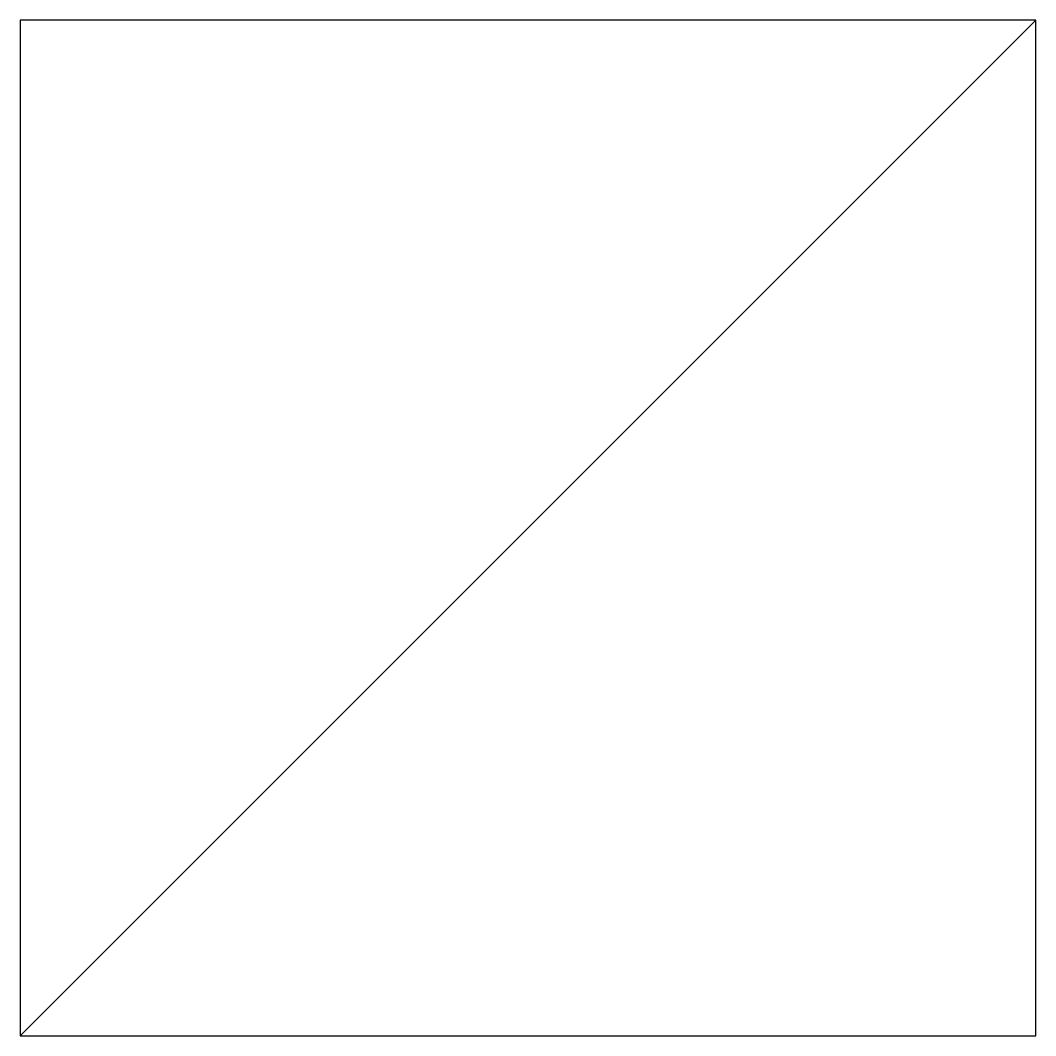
# Model space of a CAD drawing. Header units: metres. Extents: x -1.12 to 1.12, y 0 to 2.25.
import ezdxf

# ---------------------------------------------------------------- set-up
doc = ezdxf.new("R2010")
doc.units = ezdxf.units.M
doc.layers.get('0').update_dxf_attribs({"color": 150})

msp = doc.modelspace()

# ---------------------------------------------------------------- linework, layer by layer
msp.add_line((-1.125, 0), (1.125, 2.25))
msp.add_lwpolyline([(-1.125, 0), (1.125, 0), (1.125, 2.25), (-1.125, 2.25)], close=True)

doc.saveas('drawing.dxf')
